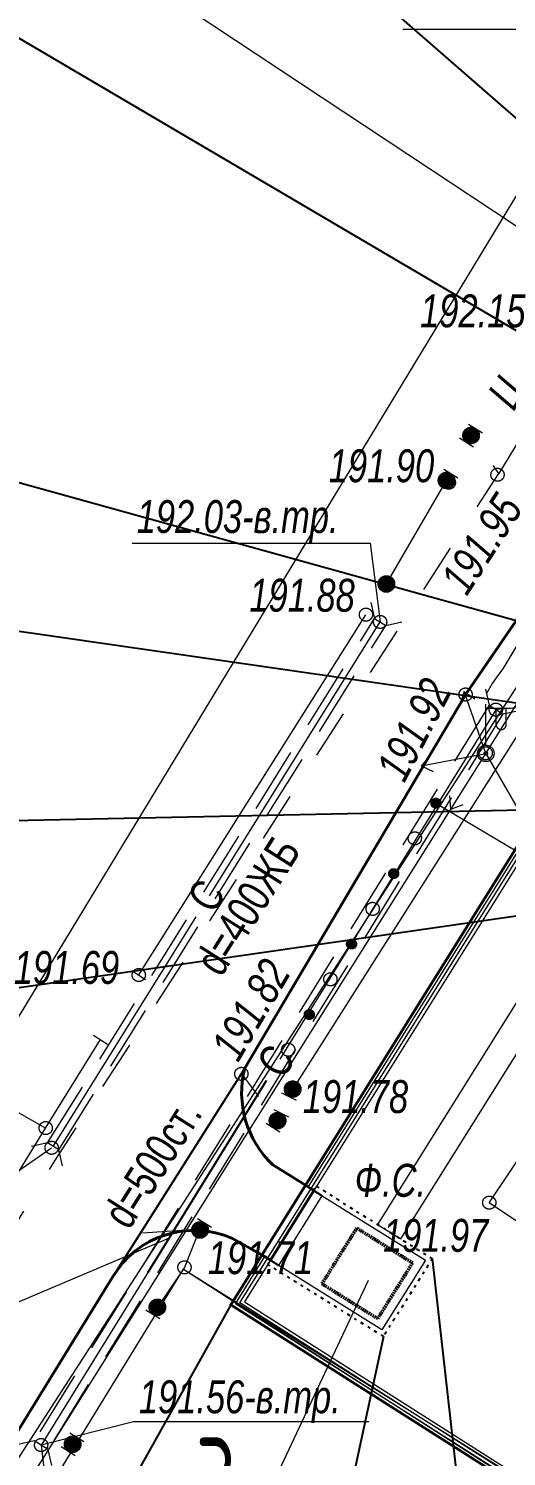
# Model space of a CAD drawing. Header units: millimetres. Extents: x -38151500 to -28914887, y -20564105 to -20349562.
# Drawn here: x -36502949 to -36488416, y -20512892 to -20469422 of the extents above; entities that cross this region are included whole.
import ezdxf
from ezdxf.xclip import XClip

# ---------------------------------------------------------------- set-up
doc = ezdxf.new("R2010")
doc.units = ezdxf.units.MM
doc.header["$MEASUREMENT"] = 0
doc.header["$XCLIPFRAME"] = 0
for name, pattern in [('ГОСТ 2.303 4', [70, 50, -20, 0, 0]), ('ГОСТ 2.303 6', [480, 80, -150, 100, -150]), ('Новофедоровское_снт 28_07$0$l049', [3000, 2000, -1000]), ('Новофедоровское_снт 28_07$0$l189_2', [3000, 1500, -1500])]:
    doc.linetypes.add(name, pattern=pattern)
doc.layers.add('!!! ПОДОСНОВА', color=7, linetype='Continuous')
for name, color, linetype, lineweight in [('Новый_0-Жирная_Ном._пера__7', 7, 'Continuous', 25), ('Новый_0-Тонкая_Ном._пера__7', 7, 'Continuous', 25), ('Новый_0_Ном._пера__7', 7, 'Continuous', 25), ('Новый_ГП_БК_15.30_Ном._пера__206', 206, 'Continuous', 25), ('Новый_ГП_Верт_отметки_Ном._пера__7', 7, 'Continuous', 25), ('Новый_ГП_Граница участка_Ном._пера__1', 1, 'Continuous', 40), ('Новый_ГП_Дороги_проезды_Ном._пера__251', 250, 'Continuous', 40), ('Новый_ГП_Здание сооружение_Ном._пера__22', 22, 'Continuous', 50), ('Новый_ГП_Ограждение_Ном._пера__152', 152, 'Continuous', 18), ('Новый_ГП_Текст_Ном._пера__250', 7, 'Continuous', 20), ('Новый_ГП_Тротуар_Дорожки_Ном._пера__24', 26, 'Continuous', 13), ('Чертеж_1_Новофедоровское_снт 28_07$0$tp_Дороги_Ном._пера__253', 252, 'Continuous', 18), ('Чертеж_1_Новофедоровское_снт 28_07$0$tp_отметки_новые_Ном._пера__253', 252, 'Continuous', 18), ('Чертеж_1_Новофедоровское_снт 28_07$0$tp_растительность_Ном._пера__253', 252, 'Continuous', 18), ('Чертеж_1_Новофедоровское_снт 28_07$0$tp_трубы под дорогой_Ном._пера__253', 252, 'Continuous', 18), ('Чертеж_1_Новофедоровское_снт 28_07$0$U_ТЕКСТ_БЕЛЫЙ_Ном._пера__253', 252, 'Continuous', 18), ('Чертеж_1_Новый_ГП_Топография_Ном._пера__253', 252, 'Continuous', 18), ('Чертеж_1_Новый_Новофедоровское_снт 28_07$0$tp_Дороги_Ном._пера__253', 252, 'Continuous', 18), ('Чертеж_1_Новый_Новофедоровское_снт 28_07$0$tp_Здания_Ном._пера__253', 252, 'Continuous', 18), ('Чертеж_1_Новый_Новофедоровское_снт 28_07$0$tp_канавы_Ном._пера__253', 252, 'Continuous', 18), ('Чертеж_1_Новый_Новофедоровское_снт 28_07$0$tp_Контур растит_Ном._пера__253', 252, 'Continuous', 18), ('Чертеж_1_Новый_Новофедоровское_снт 28_07$0$tp_ЛЭП нн_Ном._пера__253', 252, 'Continuous', 18), ('Чертеж_1_Новый_Новофедоровское_снт 28_07$0$tp_ЛЭП нн_Ном._пера__7', 7, 'Continuous', 18), ('Чертеж_1_Новый_Новофедоровское_снт 28_07$0$tp_Ограждения ДЕР_Ном._пера__253', 252, 'Continuous', 18), ('Чертеж_1_Новый_Новофедоровское_снт 28_07$0$tp_Ограждения мет_Ном._пера__253', 252, 'Continuous', 18), ('Чертеж_1_Новый_Новофедоровское_снт 28_07$0$tp_Ограждения рабица_Ном._пера__253', 252, 'Continuous', 18), ('Чертеж_1_Новый_Новофедоровское_снт 28_07$0$tp_Ограждения_Ном._пера__253', 252, 'Continuous', 18), ('Чертеж_1_Новый_Новофедоровское_снт 28_07$0$tp_Ограждения_Ном._пера__7', 7, 'Continuous', 18), ('Чертеж_1_Новый_Новофедоровское_снт 28_07$0$tp_отметки_новые_Ном._пера__253', 252, 'Continuous', 18), ('Чертеж_1_Новый_Новофедоровское_снт 28_07$0$tp_отметки_новые_Ном._пера__7', 7, 'Continuous', 18), ('Чертеж_1_Новый_Новофедоровское_снт 28_07$0$tp_растительность полоса кустов_Ном._пера__253', 252, 'Continuous', 18), ('Чертеж_1_Новый_Новофедоровское_снт 28_07$0$tp_трубы под дорогой_Ном._пера__253', 252, 'Continuous', 18), ('Чертеж_1_Новый_Новофедоровское_снт 28_07$0$U_Водосток_Ном._пера__253', 252, 'Continuous', 18), ('Чертеж_1_Новый_Новофедоровское_снт 28_07$0$U_Газопровод_Ном._пера__253', 252, 'Continuous', 18)]:
    doc.layers.add(name, color=color, linetype=linetype, lineweight=lineweight)
doc.styles.add('РЎР“Р•РќР•Р\xa0РР\xa0_РЎРўРР›Р¬_1', font='arial.ttf', dxfattribs={"width": 0.75})
doc.styles.add('РЎР“Р•РќР•Р\xa0РР\xa0_РЎРўРР›Р¬_3', font='arial.ttf', dxfattribs={"width": 0.749999})
doc.styles.add('РЎР“Р•РќР•Р\xa0РР\xa0_РЎРўРР›Р¬_6', font='', dxfattribs={"width": 0.8})
doc.styles.get('РЎР“Р•РќР•Р\xa0РР\xa0_РЎРўРР›Р¬_6').set_extended_font_data('GOST_type_A')
doc.linetypes.add('МЕЖА', pattern='A,0,[7,РіРµРЅРїРїР»Р°РЅ 2025_06_18 dima РІР°СЂРёР°РЅС‚ 21.Shx,S=39.68254,R=0,X=0,Y=1.38778e-17],-5480,0', length=5480)
doc.linetypes.add('Новофедоровское_снт 28_07$0$l474_2o', pattern='A,0,[3,РіРµРЅРїРїР»Р°РЅ 2025_06_18 dima РІР°СЂРёР°РЅС‚ 21.Shx,S=31.746032,R=0,X=0,Y=0],-5000,0', length=5000)
doc.linetypes.add('Новофедоровское_снт 28_07$0$lm334', pattern='A,0,[4,РіРµРЅРїРїР»Р°РЅ 2025_06_18 dima РІР°СЂРёР°РЅС‚ 21.Shx,S=79.365079,R=0,X=0,Y=0],-11000,0', length=11000)
doc.linetypes.add('Новофедоровское_снт 28_07$0$З ДЕРЕВ', pattern='A,0,[2,РіРµРЅРїРїР»Р°РЅ 2025_06_18 dima РІР°СЂРёР°РЅС‚ 21.Shx,S=19.84127,R=0,X=0,Y=0.2],-2500,0', length=2500)
doc.linetypes.add('Новофедоровское_снт 28_07$0$ЗАБОР_СЕТКА', pattern='A,0,[1,РіРµРЅРїРїР»Р°РЅ 2025_06_18 dima РІР°СЂРёР°РЅС‚ 21.Shx,S=39.68254,R=0,X=0,Y=2.77556e-17],-5000,0', length=5000)
doc.linetypes.add('Новофедоровское_снт 28_07$0$МЕЖА', pattern='A,0,[5,РіРµРЅРїРїР»Р°РЅ 2025_06_18 dima РІР°СЂРёР°РЅС‚ 21.Shx,S=46.746032,R=0,X=0,Y=6.93889e-18],-6500,0', length=6500)

# ---------------------------------------------------------------- blocks, each defined once
blk = doc.blocks.new('Чертеж_2_1', base_point=(1613432, -7296))
at = {"layer": 'Чертеж_1_Новый_ГП_Топография_Ном._пера__253', "color": 252, "linetype": 'Новофедоровское_снт 28_07$0$МЕЖА', "lineweight": 18, "flags": 128}
for points in [[(-36508768, -20524360), (-36508728, -20524296), (-36498241, -20507196), (-36472071, -20524004), (-36460510, -20507967), (-36450594, -20495163), (-36452348, -20487946), (-36454353, -20480799), (-36459846, -20482761), (-36462701, -20481924), (-36476972, -20473145), (-36467023, -20456936), (-36474632, -20452238), (-36515663, -20519982)], [(-36477798, -20473796), (-36458398, -20485776), (-36455928, -20481776), (-36451488, -20493826), (-36461218, -20507436), (-36460358, -20507996), (-36471718, -20523486), (-36472048, -20524026), (-36472318, -20523856), (-36496798, -20508276), (-36486118, -20491166), (-36487828, -20490046)]]:
    blk.add_lwpolyline(points, close=True, dxfattribs=at)
at = {"layer": 'Чертеж_1_Новый_Новофедоровское_снт 28_07$0$tp_Дороги_Ном._пера__253', "color": 252, "linetype": 'Новофедоровское_снт 28_07$0$l189_2', "lineweight": 18, "flags": 128}
for points in [[(-36479398, -20476222), (-36480266, -20476352), (-36480895, -20476906), (-36489659, -20489694), (-36496476, -20501242), (-36495544, -20502487)], [(-36514777, -20524654), (-36514009, -20523174), (-36502150, -20503895), (-36488647, -20482967), (-36489419, -20481881)], [(-36497983, -20505994), (-36499576, -20506102), (-36510249, -20523450), (-36512014, -20526073)]]:
    blk.add_lwpolyline(points, dxfattribs=at)
at = {"layer": 'Чертеж_1_Новый_Новофедоровское_снт 28_07$0$tp_Дороги_Ном._пера__253', "color": 252, "linetype": 'Continuous', "lineweight": 18, "flags": 128}
blk.add_lwpolyline([(-36486240, -20479010), (-36488647, -20482967)], dxfattribs=at)
at = {"layer": 'Чертеж_1_Новый_Новофедоровское_снт 28_07$0$tp_Здания_Ном._пера__253', "color": 252, "linetype": 'Continuous', "lineweight": 18, "flags": 128}
blk.add_lwpolyline([(-36484025, -20508465), (-36488942, -20505167), (-36484694, -20498834), (-36479777, -20502132)], close=True, dxfattribs=at)
at = {"layer": 'Чертеж_1_Новый_Новофедоровское_снт 28_07$0$tp_канавы_Ном._пера__253', "color": 252, "linetype": 'Continuous', "lineweight": 18, "flags": 128}
for points in [[(-36482044, -20479414), (-36482347, -20479668), (-36482417, -20479747), (-36482471, -20479840), (-36482573, -20480032), (-36483844, -20481904), (-36485124, -20483771), (-36486402, -20485640), (-36487666, -20487519), (-36488101, -20488209), (-36488522, -20488910), (-36488706, -20489159), (-36488848, -20489366), (-36489024, -20489664)], [(-36502564, -20512546), (-36502491, -20513161), (-36502496, -20513250), (-36502527, -20513333), (-36502580, -20513411), (-36502645, -20513486), (-36502792, -20513632), (-36502860, -20513707), (-36502915, -20513787), (-36503329, -20514524), (-36504006, -20515688), (-36504703, -20516844), (-36506129, -20519139), (-36507555, -20521431), (-36508252, -20522583), (-36508929, -20523743), (-36508942, -20523779), (-36508944, -20523820), (-36508920, -20523899), (-36508864, -20523979), (-36508791, -20524037), (-36506930, -20525023)]]:
    blk.add_lwpolyline(points, dxfattribs=at)
at = {"layer": 'Чертеж_1_Новый_Новофедоровское_снт 28_07$0$tp_Контур растит_Ном._пера__253', "color": 252, "linetype": 'Continuous', "lineweight": 18, "flags": 128}
blk.add_lwpolyline([(-36490560, -20493004), (-36484429, -20496651), (-36483211, -20497569), (-36483213, -20498493), (-36483626, -20499551)], dxfattribs=at)
at = {"layer": 'Чертеж_1_Новый_Новофедоровское_снт 28_07$0$tp_ЛЭП нн_Ном._пера__253', "color": 252, "linetype": 'Continuous', "lineweight": 18, "flags": 128}
for points in [[(-36510768, -20525995), (-36509656, -20524332), (-36489043, -20491490), (-36464006, -20451362), (-36462797, -20449768)], [(-36491007, -20491867), (-36489043, -20491490), (-36489705, -20489603)], [(-36489705, -20489603), (-36489827, -20489984)], [(-36489705, -20489603), (-36489372, -20489824)], [(-36491007, -20491867), (-36490739, -20491569)], [(-36489043, -20491490), (-36484754, -20498923)], [(-36491007, -20491867), (-36490648, -20492044)], [(-36490106, -20493184), (-36490141, -20492785)], [(-36490106, -20493184), (-36489732, -20493042)]]:
    blk.add_lwpolyline(points, dxfattribs=at)
at = {"layer": 'Чертеж_1_Новый_Новофедоровское_снт 28_07$0$tp_ЛЭП нн_Ном._пера__7', "color": 7, "linetype": 'Continuous', "lineweight": 18}
for p, q in [((-36489043, -20491240), (-36489043, -20489990)), ((-36489043, -20490115), (-36488293, -20490115)), ((-36488731, -20490606), (-36488731, -20490115)), ((-36488421, -20490606), (-36488421, -20490115))]:
    blk.add_line(p, q, dxfattribs=at)
for radius in [250, 50]:
    blk.add_circle((-36489043, -20491490), radius, dxfattribs=at)
blk.add_arc((-36488576, -20490606), 155, 180, 0, dxfattribs=at)
at = {"layer": 'Чертеж_1_Новый_Новофедоровское_снт 28_07$0$tp_Ограждения ДЕР_Ном._пера__253', "color": 252, "linetype": 'Новофедоровское_снт 28_07$0$З ДЕРЕВ', "lineweight": 18, "flags": 128}
for points in [[(-36492066, -20486328), (-36490365, -20483395)], [(-36499601, -20498235), (-36492693, -20487269)], [(-36511329, -20517424), (-36502433, -20502895), (-36500765, -20500204)], [(-36497776, -20506038), (-36498203, -20507141), (-36499033, -20508350)]]:
    blk.add_lwpolyline(points, dxfattribs=at)
at = {"layer": 'Чертеж_1_Новый_Новофедоровское_снт 28_07$0$tp_Ограждения мет_Ном._пера__253', "color": 252, "linetype": 'Новофедоровское_снт 28_07$0$l474_2o', "lineweight": 18, "flags": 128}
blk.add_lwpolyline([(-36502433, -20502895), (-36504720, -20501602)], dxfattribs=at)
at = {"layer": 'Чертеж_1_Новый_Новофедоровское_снт 28_07$0$tp_Ограждения рабица_Ном._пера__253', "color": 252, "linetype": 'Новофедоровское_снт 28_07$0$ЗАБОР_СЕТКА', "lineweight": 18, "flags": 128}
for points in [[(-36481452, -20480471), (-36494783, -20501499)], [(-36498241, -20507196), (-36488578, -20513241), (-36483510, -20516413), (-36480370, -20519049), (-36479365, -20518387)]]:
    blk.add_lwpolyline(points, dxfattribs=at)
at = {"layer": 'Чертеж_1_Новый_Новофедоровское_снт 28_07$0$tp_Ограждения_Ном._пера__253', "color": 252, "linetype": 'Continuous', "lineweight": 18, "flags": 128}
for points in [[(-36489570, -20481465), (-36489147, -20481731)], [(-36489839, -20481885), (-36489416, -20482151)], [(-36490319, -20482834), (-36489896, -20483100)], [(-36499812, -20498102), (-36499389, -20498368)], [(-36500976, -20500071), (-36500553, -20500337)], [(-36495253, -20501819), (-36494806, -20502043)], [(-36495493, -20502333), (-36495046, -20502557)], [(-36495727, -20502744), (-36495304, -20503010)], [(-36497814, -20505651), (-36497391, -20505917)], [(-36499382, -20508425), (-36498958, -20508691)], [(-36501690, -20512175), (-36501267, -20512441)], [(-36501959, -20512595), (-36501536, -20512861)]]:
    blk.add_lwpolyline(points, dxfattribs=at)
at = {"layer": 'Чертеж_1_Новый_Новофедоровское_снт 28_07$0$tp_Ограждения_Ном._пера__7', "color": 7, "linetype": 'Continuous', "lineweight": 18}
for p, q in [((-36489661, -20481628), (-36489320, -20481628)), ((-36489622, -20481598), (-36489359, -20481598)), ((-36489551, -20481568), (-36489431, -20481568)), ((-36489739, -20481808), (-36489240, -20481808)), ((-36489738, -20481838), (-36489243, -20481838)), ((-36489737, -20481778), (-36489243, -20481778)), ((-36489733, -20481868), (-36489247, -20481868)), ((-36489732, -20481748), (-36489249, -20481748)), ((-36489723, -20481898), (-36489256, -20481898)), ((-36489721, -20481718), (-36489258, -20481718)), ((-36489709, -20481928), (-36489271, -20481928)), ((-36489707, -20481688), (-36489272, -20481688)), ((-36489691, -20481958), (-36489290, -20481958)), ((-36489688, -20481658), (-36489293, -20481658)), ((-36489665, -20481988), (-36489316, -20481988)), ((-36489628, -20482018), (-36489353, -20482018)), ((-36489564, -20482048), (-36489414, -20482048)), ((-36490300, -20482937), (-36490180, -20482937)), ((-36490488, -20483177), (-36489989, -20483177)), ((-36490487, -20483207), (-36489992, -20483207)), ((-36490486, -20483147), (-36489992, -20483147)), ((-36490482, -20483237), (-36489996, -20483237)), ((-36490481, -20483117), (-36489998, -20483117)), ((-36490472, -20483267), (-36490005, -20483267)), ((-36490470, -20483087), (-36490007, -20483087)), ((-36490458, -20483297), (-36490020, -20483297)), ((-36490456, -20483057), (-36490021, -20483057)), ((-36490440, -20483327), (-36490039, -20483327)), ((-36490437, -20483027), (-36490042, -20483027)), ((-36490414, -20483357), (-36490065, -20483357)), ((-36490410, -20482997), (-36490069, -20482997)), ((-36490371, -20482967), (-36490108, -20482967)), ((-36490377, -20483387), (-36490102, -20483387)), ((-36490313, -20483417), (-36490163, -20483417)), ((-36492315, -20486328), (-36491816, -20486328)), ((-36492314, -20486358), (-36491819, -20486358)), ((-36492313, -20486298), (-36491819, -20486298)), ((-36492309, -20486388), (-36491823, -20486388)), ((-36492308, -20486268), (-36491825, -20486268)), ((-36492299, -20486418), (-36491832, -20486418)), ((-36492297, -20486238), (-36491834, -20486238)), ((-36492283, -20486208), (-36491848, -20486208)), ((-36492264, -20486178), (-36491869, -20486178)), ((-36492237, -20486148), (-36491896, -20486148)), ((-36492198, -20486118), (-36491935, -20486118)), ((-36492127, -20486088), (-36492007, -20486088)), ((-36492285, -20486448), (-36491847, -20486448)), ((-36492267, -20486478), (-36491866, -20486478)), ((-36492241, -20486508), (-36491892, -20486508)), ((-36492204, -20486538), (-36491929, -20486538)), ((-36492140, -20486568), (-36491990, -20486568)), ((-36495148, -20501618), (-36494685, -20501618)), ((-36495134, -20501588), (-36494699, -20501588)), ((-36495115, -20501558), (-36494720, -20501558)), ((-36495088, -20501528), (-36494747, -20501528)), ((-36495049, -20501498), (-36494786, -20501498)), ((-36494978, -20501468), (-36494858, -20501468)), ((-36495166, -20501708), (-36494667, -20501708)), ((-36495165, -20501738), (-36494670, -20501738)), ((-36495164, -20501678), (-36494670, -20501678)), ((-36495160, -20501768), (-36494674, -20501768)), ((-36495159, -20501648), (-36494676, -20501648)), ((-36495150, -20501798), (-36494683, -20501798)), ((-36495136, -20501828), (-36494698, -20501828)), ((-36495118, -20501858), (-36494717, -20501858)), ((-36495092, -20501888), (-36494743, -20501888)), ((-36495055, -20501918), (-36494780, -20501918)), ((-36494991, -20501948), (-36494841, -20501948)), ((-36495549, -20502487), (-36495208, -20502487)), ((-36495510, -20502457), (-36495247, -20502457)), ((-36495439, -20502427), (-36495319, -20502427)), ((-36495627, -20502667), (-36495128, -20502667)), ((-36495626, -20502697), (-36495131, -20502697)), ((-36495625, -20502637), (-36495131, -20502637)), ((-36495621, -20502727), (-36495135, -20502727)), ((-36495620, -20502607), (-36495137, -20502607)), ((-36495611, -20502757), (-36495144, -20502757)), ((-36495609, -20502577), (-36495146, -20502577)), ((-36495597, -20502787), (-36495159, -20502787)), ((-36495595, -20502547), (-36495160, -20502547)), ((-36495579, -20502817), (-36495178, -20502817)), ((-36495576, -20502517), (-36495181, -20502517)), ((-36495553, -20502847), (-36495204, -20502847)), ((-36495516, -20502877), (-36495241, -20502877)), ((-36495452, -20502907), (-36495302, -20502907)), ((-36497981, -20505964), (-36497487, -20505964)), ((-36497976, -20505934), (-36497493, -20505934)), ((-36497965, -20505904), (-36497502, -20505904)), ((-36497951, -20505874), (-36497516, -20505874)), ((-36497932, -20505844), (-36497537, -20505844)), ((-36497905, -20505814), (-36497564, -20505814)), ((-36497866, -20505784), (-36497603, -20505784)), ((-36497795, -20505754), (-36497675, -20505754)), ((-36497983, -20505994), (-36497484, -20505994)), ((-36497982, -20506024), (-36497487, -20506024)), ((-36497977, -20506054), (-36497491, -20506054)), ((-36497967, -20506084), (-36497500, -20506084)), ((-36497953, -20506114), (-36497515, -20506114)), ((-36497935, -20506144), (-36497534, -20506144)), ((-36497909, -20506174), (-36497560, -20506174)), ((-36497872, -20506204), (-36497597, -20506204)), ((-36497808, -20506234), (-36497658, -20506234)), ((-36499164, -20508138), (-36498901, -20508138)), ((-36499093, -20508108), (-36498973, -20508108)), ((-36499281, -20508348), (-36498782, -20508348)), ((-36499280, -20508378), (-36498785, -20508378)), ((-36499279, -20508318), (-36498785, -20508318)), ((-36499275, -20508408), (-36498789, -20508408)), ((-36499274, -20508288), (-36498791, -20508288)), ((-36499265, -20508438), (-36498798, -20508438)), ((-36499263, -20508258), (-36498800, -20508258)), ((-36499251, -20508468), (-36498813, -20508468)), ((-36499249, -20508228), (-36498814, -20508228)), ((-36499233, -20508498), (-36498832, -20508498)), ((-36499230, -20508198), (-36498835, -20508198)), ((-36499207, -20508528), (-36498858, -20508528)), ((-36499203, -20508168), (-36498862, -20508168)), ((-36499170, -20508558), (-36498895, -20508558)), ((-36499106, -20508588), (-36498956, -20508588)), ((-36501857, -20512488), (-36501363, -20512488)), ((-36501852, -20512458), (-36501369, -20512458)), ((-36501841, -20512428), (-36501378, -20512428)), ((-36501827, -20512398), (-36501392, -20512398)), ((-36501808, -20512368), (-36501413, -20512368)), ((-36501781, -20512338), (-36501440, -20512338)), ((-36501742, -20512308), (-36501479, -20512308)), ((-36501671, -20512278), (-36501551, -20512278)), ((-36501859, -20512518), (-36501360, -20512518)), ((-36501858, -20512548), (-36501363, -20512548)), ((-36501853, -20512578), (-36501367, -20512578)), ((-36501843, -20512608), (-36501376, -20512608)), ((-36501829, -20512638), (-36501391, -20512638)), ((-36501811, -20512668), (-36501410, -20512668)), ((-36501785, -20512698), (-36501436, -20512698)), ((-36501748, -20512728), (-36501473, -20512728)), ((-36501684, -20512758), (-36501534, -20512758))]:
    blk.add_line(p, q, dxfattribs=at)
for centre in [(-36489490, -20481810), (-36490239, -20483179), (-36492066, -20486330), (-36494917, -20501710), (-36495378, -20502669), (-36497734, -20505996), (-36499032, -20508350), (-36501610, -20512520)]:
    blk.add_circle(centre, 250, dxfattribs=at)
at = {"layer": 'Чертеж_1_Новый_Новофедоровское_снт 28_07$0$tp_отметки_новые_Ном._пера__253', "color": 252, "linetype": 'Continuous', "lineweight": 18, "flags": 128}
for points in [[(-36491563, -20469437), (-36484322, -20469437), (-36483346, -20473123)], [(-36499799, -20485088), (-36492558, -20485088), (-36492258, -20487486)], [(-36476641, -20489754), (-36483801, -20489754), (-36488731, -20490156)], [(-36512413, -20505517), (-36505171, -20505517), (-36502248, -20503496)], [(-36492602, -20511836), (-36499761, -20511836), (-36502563, -20512550)]]:
    blk.add_lwpolyline(points, dxfattribs=at)
at = {"layer": 'Чертеж_1_Новый_Новофедоровское_снт 28_07$0$tp_отметки_новые_Ном._пера__7', "color": 7, "linetype": 'Continuous', "lineweight": 18}
for centre in [(-36488688, -20483006), (-36490168, -20483246), (-36492688, -20487266), (-36492258, -20487486), (-36489658, -20489696), (-36488738, -20490156), (-36489048, -20491486), (-36499598, -20498236), (-36496478, -20501246), (-36494918, -20501706), (-36502428, -20502896), (-36502248, -20503496), (-36488938, -20505166), (-36498208, -20507136), (-36502568, -20512546)]:
    blk.add_circle(centre, 200, dxfattribs=at)
at = {"layer": 'Чертеж_1_Новый_Новофедоровское_снт 28_07$0$tp_растительность полоса кустов_Ном._пера__253', "color": 252, "linetype": 'Continuous', "lineweight": 18, "flags": 128}
for points in [[(-36490637, -20492876), (-36490709, -20492997)], [(-36490591, -20492857), (-36490704, -20493045)], [(-36490554, -20492854), (-36490689, -20493079)], [(-36490522, -20492859), (-36490670, -20493106)], [(-36490494, -20492870), (-36490647, -20493125)], [(-36490468, -20492886), (-36490621, -20493140)], [(-36490446, -20492907), (-36490592, -20493150)], [(-36490427, -20492934), (-36490559, -20493154)], [(-36490414, -20492970), (-36490520, -20493148)], [(-36490411, -20493024), (-36490471, -20493125)], [(-36491921, -20495021), (-36491993, -20495142)], [(-36491875, -20495003), (-36491987, -20495191)], [(-36491838, -20494999), (-36491973, -20495225)], [(-36491806, -20495004), (-36491954, -20495251)], [(-36491777, -20495015), (-36491930, -20495271)], [(-36491752, -20495031), (-36491904, -20495286)], [(-36491729, -20495052), (-36491875, -20495296)], [(-36491711, -20495080), (-36491842, -20495299)], [(-36491697, -20495115), (-36491804, -20495293)], [(-36491695, -20495170), (-36491755, -20495270)], [(-36493204, -20497166), (-36493277, -20497287)], [(-36493158, -20497148), (-36493271, -20497336)], [(-36493121, -20497145), (-36493256, -20497370)], [(-36493090, -20497150), (-36493237, -20497396)], [(-36493061, -20497160), (-36493214, -20497416)], [(-36493035, -20497176), (-36493188, -20497431)], [(-36493013, -20497197), (-36493159, -20497441)], [(-36492995, -20497225), (-36493126, -20497444)], [(-36492981, -20497261), (-36493088, -20497439)], [(-36492979, -20497315), (-36493039, -20497415)], [(-36494488, -20499311), (-36494560, -20499432)], [(-36494442, -20499293), (-36494555, -20499481)], [(-36494405, -20499290), (-36494540, -20499515)], [(-36494373, -20499295), (-36494521, -20499542)], [(-36494345, -20499306), (-36494498, -20499561)], [(-36494319, -20499321), (-36494472, -20499576)], [(-36494297, -20499342), (-36494443, -20499586)], [(-36494278, -20499370), (-36494410, -20499590)], [(-36494265, -20499406), (-36494371, -20499584)], [(-36494262, -20499460), (-36494322, -20499561)]]:
    blk.add_lwpolyline(points, dxfattribs=at)
at = {"layer": 'Чертеж_1_Новый_Новофедоровское_снт 28_07$0$tp_растительность полоса кустов_Ном._пера__253', "color": 252, "linetype": 'Continuous', "lineweight": 18}
for centre, radius in [((-36490560, -20493004), 150), ((-36491202, -20494076), 200), ((-36491844, -20495149), 150), ((-36492485, -20496222), 200), ((-36493127, -20497294), 150), ((-36493769, -20498367), 200), ((-36494411, -20499440), 150), ((-36495053, -20500512), 200)]:
    blk.add_circle(centre, radius, dxfattribs=at)
at = {"layer": 'Чертеж_1_Новый_Новофедоровское_снт 28_07$0$tp_трубы под дорогой_Ном._пера__253', "color": 252, "linetype": 'Continuous', "lineweight": 18, "flags": 128}
for points in [[(-36492537, -20486891), (-36492428, -20487379), (-36492088, -20487591), (-36491600, -20487481)], [(-36489053, -20489534), (-36488943, -20490021), (-36488521, -20490289), (-36488033, -20490180)], [(-36501922, -20504048), (-36502031, -20503561), (-36502371, -20503349), (-36502859, -20503459)], [(-36502245, -20513170), (-36502354, -20512682), (-36502777, -20512414), (-36503264, -20512524)]]:
    blk.add_lwpolyline(points, dxfattribs=at)
at = {"layer": 'Чертеж_1_Новый_Новофедоровское_снт 28_07$0$tp_трубы под дорогой_Ном._пера__253', "color": 252, "linetype": 'Новофедоровское_снт 28_07$0$l049', "lineweight": 18, "flags": 128}
for points in [[(-36502371, -20503349), (-36492428, -20487379)], [(-36502031, -20503561), (-36492088, -20487591)], [(-36488943, -20490021), (-36502777, -20512414)], [(-36488521, -20490289), (-36502354, -20512682)]]:
    blk.add_lwpolyline(points, dxfattribs=at)
at = {"layer": 'Чертеж_1_Новый_Новофедоровское_снт 28_07$0$U_Водосток_Ном._пера__253', "color": 252, "linetype": 'Continuous', "lineweight": 18, "flags": 128}
for points in [[(-36497451, -20495826), (-36492258, -20487485)], [(-36488734, -20490158), (-36495307, -20500798)], [(-36502201, -20503455), (-36497851, -20496469)], [(-36495709, -20501449), (-36502564, -20512546)]]:
    blk.add_lwpolyline(points, dxfattribs=at)
at = {"layer": 'Чертеж_1_Новый_Новофедоровское_снт 28_07$0$U_Газопровод_Ном._пера__253', "color": 252, "linetype": 'Новофедоровское_снт 28_07$0$lm334', "lineweight": 18, "flags": 128}
blk.add_lwpolyline([(-36510086, -20523523), (-36487638, -20488740), (-36467087, -20456897), (-36458970, -20444319), (-36459251, -20444465), (-36456921, -20443258), (-36451690, -20444879)], dxfattribs=at)
at = {"layer": 'Чертеж_1_Новофедоровское_снт 28_07$0$tp_Дороги_Ном._пера__253', "color": 252, "linetype": 'Continuous', "lineweight": 18, "insert": (-36487951, -20481252), "char_height": 1000, "attachment_point": 7, "rotation": 57.3407, "style": 'РЎР“Р•РќР•Р\xa0РР\xa0_РЎРўРР›Р¬_1'}
blk.add_mtext('\\A1;{\\pql;\\fArial|b0|i1|c204|p0;\\W0.750000;Ц}', dxfattribs=at)
at = {"layer": 'Чертеж_1_Новофедоровское_снт 28_07$0$tp_отметки_новые_Ном._пера__253', "color": 252, "linetype": 'Continuous', "lineweight": 18, "char_height": 1000, "attachment_point": 7, "style": 'РЎР“Р•РќР•Р\xa0РР\xa0_РЎРўРР›Р¬_1'}
for s, insert in [('\\A1;{\\pql;\\fArial|b0|i1|c204|p0;\\W0.750000;192.15}', (-36491040, -20478530)), ('\\A1;{\\pql;\\fArial|b0|i1|c204|p0;\\W0.750000;191.90}', (-36493817, -20483246)), ('\\A1;{\\pql;\\fArial|b0|i1|c204|p0;\\W0.750000;192.03-в.тр.}', (-36499660, -20485081)), ('\\A1;{\\pql;\\fArial|b0|i1|c204|p0;\\W0.750000;191.88}', (-36496233, -20487188)), ('\\A1;{\\pql;\\fArial|b0|i1|c204|p0;\\W0.750000;191.69}', (-36503398, -20498519)), ('\\A1;{\\pql;\\fArial|b0|i1|c204|p0;\\W0.750000;191.78}', (-36494609, -20502451)), ('\\A1;{\\pql;\\fArial|b0|i1|c204|p0;\\W0.750000;191.97}', (-36492170, -20506677)), ('\\A1;{\\pql;\\fArial|b0|i1|c204|p0;\\W0.750000;191.71}', (-36497497, -20507355)), ('\\A1;{\\pql;\\fArial|b0|i1|c204|p0;\\W0.750000;191.56-в.тр.}', (-36499593, -20511878))]:
    blk.add_mtext(s, dxfattribs=dict(at, insert=insert))
for s, insert, rotation in [('\\A1;{\\pql;\\fArial|b0|i1|c204|p0;\\W0.750000;191.95}', (-36489610, -20486731), 57.1691), ('\\A1;{\\pql;\\fArial|b0|i1|c204|p0;\\W0.750000;191.92}', (-36491509, -20492419), 62.5765), ('\\A1;{\\pql;\\fArial|b0|i1|c204|p0;\\W0.750000;191.82}', (-36496564, -20500929), 59.4459)]:
    blk.add_mtext(s, dxfattribs=dict(at, insert=insert, rotation=rotation))
at = {"layer": 'Чертеж_1_Новофедоровское_снт 28_07$0$tp_растительность_Ном._пера__253', "color": 252, "linetype": 'Continuous', "lineweight": 18, "insert": (-36493030, -20505000), "char_height": 1000, "attachment_point": 7, "style": 'РЎР“Р•РќР•Р\xa0РР\xa0_РЎРўРР›Р¬_1'}
blk.add_mtext('\\A1;{\\pql;\\fArial|b0|i1|c204|p0;\\W0.750000;Ф.С.}', dxfattribs=at)
at = {"layer": 'Чертеж_1_Новофедоровское_снт 28_07$0$tp_трубы под дорогой_Ном._пера__253', "color": 252, "linetype": 'Continuous', "lineweight": 18, "char_height": 1000, "attachment_point": 7, "rotation": 57.6886, "style": 'РЎР“Р•РќР•Р\xa0РР\xa0_РЎРўРР›Р¬_3'}
for s, insert in [('\\A1;{\\pql;\\fArial|b0|i0|c204|p0;\\W0.749999;d=400ЖБ}', (-36497082, -20498339)), ('\\A1;{\\pql;\\fArial|b0|i0|c204|p0;\\W0.749999;d=500ст.}', (-36499883, -20506036))]:
    blk.add_mtext(s, dxfattribs=dict(at, insert=insert))
at = {"layer": 'Чертеж_1_Новофедоровское_снт 28_07$0$U_ТЕКСТ_БЕЛЫЙ_Ном._пера__253', "color": 252, "linetype": 'Continuous', "lineweight": 18, "char_height": 1000, "attachment_point": 7, "rotation": 57.6886, "style": 'РЎР“Р•РќР•Р\xa0РР\xa0_РЎРўРР›Р¬_3'}
for insert in [(-36497312, -20496415), (-36495200, -20501445)]:
    blk.add_mtext('\\A1;{\\pql;\\fArial|b0|i0|c204|p0;\\W0.749999;С}', dxfattribs=dict(at, insert=insert))

msp = doc.modelspace()

# ---------------------------------------------------------------- linework, layer by layer
at = {"layer": 'Новый_0-Жирная_Ном._пера__7', "color": 7, "linetype": 'Continuous', "lineweight": 25}
msp.add_line((-36499314.54, -20507285.77), (-36495708.83, -20501448.85), dxfattribs=at)
at = {"layer": 'Новый_0-Тонкая_Ном._пера__7', "color": 7, "linetype": 'Continuous', "lineweight": 25}
msp.add_lwpolyline([(-36496376.39, -20501073.26), (-36500396.09, -20507434.65, -0.38024235), (-36496749.8, -20506255.73), (-36495595.52, -20506916.11), (-36494270.71, -20504796.19), (-36495521.31, -20504017.6, -0.27176199)], format="xyb", close=True, dxfattribs=at)
at = {"layer": 'Новый_0_Ном._пера__7', "color": 7, "linetype": 'Continuous', "lineweight": 25}
for p, q in [((-36494270.71, -20504796.19), (-36494017.39, -20504954.42)), ((-36495595.52, -20506916.11), (-36495341.2, -20507074.96))]:
    msp.add_line(p, q, dxfattribs=at)
at = {"layer": 'Новый_ГП_БК_15.30_Ном._пера__206', "color": 206, "linetype": 'ГОСТ 2.303 6', "lineweight": 25}
msp.add_lwpolyline([(-36494192.36, -20504668.18), (-36490673.9, -20506867.08), (-36492157.48, -20509241.3), (-36495674.9, -20507043.29)], close=True, dxfattribs=at)
at = {"layer": 'Новый_ГП_Верт_отметки_Ном._пера__7', "color": 7, "linetype": 'Continuous', "lineweight": 25}
for p, q in [((-36481563.48, -20477881.4), (-36514051.83, -20449476.97)), ((-36482734.1, -20481793.17), (-36513065.92, -20463938.49)), ((-36479994.63, -20489708.86), (-36514799.78, -20480037.83)), ((-36487691.65, -20490015.48), (-36514343.64, -20486179.38)), ((-36482114.31, -20493101.05), (-36514074.37, -20493755.6)), ((-36486404.25, -20496192.02), (-36513806.67, -20500154.89)), ((-36490673.9, -20506867.08), (-36488743.65, -20523913.27)), ((-36496797.87, -20508275.8), (-36509565.59, -20531096.09)), ((-36492157.63, -20509241.21), (-36496879.15, -20531055.08))]:
    msp.add_line(p, q, dxfattribs=at)
at = {"layer": 'Новый_ГП_Граница участка_Ном._пера__1', "color": 1, "linetype": 'МЕЖА', "lineweight": 40}
msp.add_lwpolyline([(-36477797.87, -20473795.8), (-36458397.87, -20485775.8), (-36455927.87, -20481775.8), (-36451487.87, -20493825.8), (-36461217.87, -20507435.8), (-36460357.87, -20507995.8), (-36471717.87, -20523485.8), (-36472047.87, -20524025.8), (-36472317.87, -20523855.8), (-36496797.87, -20508275.8), (-36486117.87, -20491165.8), (-36487827.87, -20490045.8)], close=True, dxfattribs=at)
at = {"layer": 'Новый_ГП_Дороги_проезды_Ном._пера__251', "color": 250, "linetype": 'Continuous', "lineweight": 40}
msp.add_lwpolyline([(-36482915.35, -20482086.82), (-36483017.86, -20482022.16, 0.37219081), (-36484507.31, -20482176.89), (-36489630.41, -20489652.27), (-36496376.43, -20501073.43, 0.27174644), (-36495521.31, -20504017.6), (-36494523.31, -20504631.81), (-36494271.83, -20504795.49), (-36495595.52, -20506916.11), (-36495765.13, -20506810.13), (-36496749.8, -20506255.73, 0.38024235), (-36500396.09, -20507434.65), (-36510235.44, -20523427.97)], format="xyb", dxfattribs=at)
at = {"layer": 'Новый_ГП_Здание сооружение_Ном._пера__22', "color": 22, "linetype": 'ГОСТ 2.303 4', "lineweight": 50}
msp.add_lwpolyline([(-36494027.07, -20507638.56), (-36492968.32, -20505941.79), (-36491271.75, -20507000.28), (-36492330.14, -20508697.05)], close=True, dxfattribs=at)
at = {"layer": 'Новый_ГП_Ограждение_Ном._пера__152', "color": 152, "linetype": 'Continuous', "lineweight": 18}
for points in [[(-36495595.52, -20506916.11), (-36496385.92, -20508182.38), (-36472145.35, -20523609.99), (-36471967.27, -20523318.57), (-36460787.35, -20508074.13), (-36461644.15, -20507516.22), (-36451824.28, -20493780.51), (-36455996.34, -20482457.67), (-36458300.24, -20486188.68), (-36477700.19, -20474208.71), (-36480034.38, -20477990.43), (-36480203.59, -20477883.78), (-36477765.31, -20473933.43), (-36458365.33, -20485913.42), (-36455950.7, -20482003.09), (-36451600.01, -20493810.7), (-36461359.97, -20507462.6), (-36460501.03, -20508021.91), (-36471801, -20523430.06), (-36472080.91, -20523888.08), (-36496660.55, -20508244.66), (-36495765.13, -20506810.13), (-36495595.65, -20506916.03)], [(-36494271.78, -20504795.4), (-36494441.44, -20504689.5), (-36485981.24, -20491135.75), (-36487691.65, -20490015.48), (-36485074.95, -20485776.07), (-36484905.3, -20485881.99), (-36487419.19, -20489954.85), (-36485707.96, -20491075.66), (-36494271.83, -20504795.49)]]:
    msp.add_lwpolyline(points, dxfattribs=at)
msp.add_lwpolyline([(-36477732.75, -20474071.07), (-36458332.79, -20486051.05), (-36455973.52, -20482230.38), (-36451712.14, -20493795.6), (-36461502.06, -20507489.41), (-36460644.19, -20508048.02), (-36471884.14, -20523374.32), (-36472113.13, -20523749.03), (-36496523.23, -20508213.52), (-36485844.6, -20491105.7), (-36487555.42, -20489985.17)], close=True, dxfattribs=at)
at = {"layer": 'Новый_ГП_Текст_Ном._пера__250', "color": 7, "linetype": 'Continuous', "lineweight": 20}
for p, q in [((-36481356.38, -20479928.69), (-36514802.84, -20457749.72)), ((-36498673.52, -20506248.09), (-36514306.09, -20512876.85)), ((-36492623.86, -20507533.19), (-36496358.54, -20515488.9))]:
    msp.add_line(p, q, dxfattribs=at)
at = {"layer": 'Новый_ГП_Тротуар_Дорожки_Ном._пера__24', "color": 26, "linetype": 'Continuous', "lineweight": 13}
for points in [[(-36486286.5, -20496154.75), (-36492333.2, -20505830.08), (-36491632.03, -20506269.89), (-36485574.8, -20496601.13)], [(-36495341.2, -20507074.96), (-36494017.39, -20504954.42), (-36490880.59, -20506914.79), (-36492205.2, -20509034.61)]]:
    msp.add_lwpolyline(points, close=True, dxfattribs=at)

# ---------------------------------------------------------------- block references
at = {"layer": '!!! ПОДОСНОВА', "color": 252, "linetype": 'Continuous', "lineweight": 40}
ref = msp.add_blockref('Чертеж_2_1', (1613432.13, -7295.8), dxfattribs=at)
XClip(ref).set_block_clipping_path([(-36543341.8035061434, -20426134.2498699203), (-36543341.8035061434, -20517391.6082299612), (-36520761.2338567674, -20517391.6082299612), (-36515368.0961724296, -20528511.4797440507), (-36430002.2325427011, -20528511.4797440507), (-36430002.2325427011, -20426017.5390227698)])

# ---------------------------------------------------------------- texts
at = {"layer": 'Новый_ГП_Текст_Ном._пера__250', "color": 7, "linetype": 'Continuous', "lineweight": 20, "insert": (-36497251.4, -20512321.32), "char_height": 2750, "attachment_point": 2, "style": 'РЎР“Р•РќР•Р\xa0РР\xa0_РЎРўРР›Р¬_6'}
msp.add_mtext('\\A1;{\\pqc;\\fGOST_type_A|b0|i0|c0|p0;\\W0.800000;3}', dxfattribs=at)

doc.saveas('drawing.dxf')
